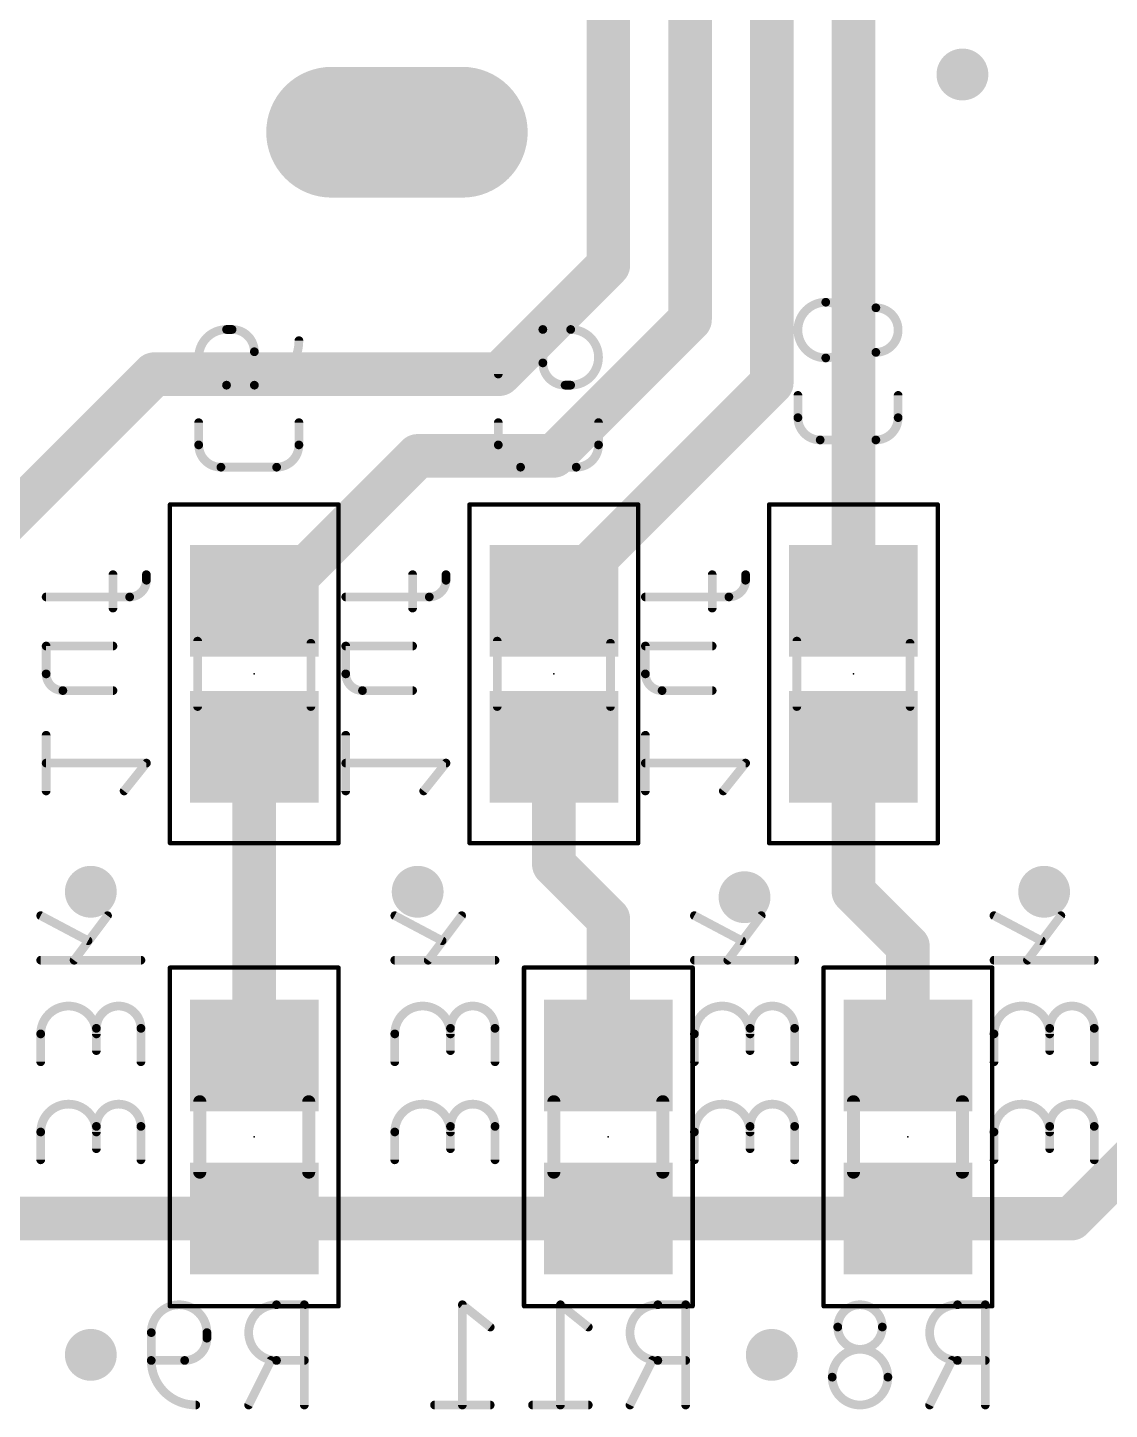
# Model space of a CAD drawing. Extents: x -1.81 to 1.71, y -2.71 to 1.61.
# Drawn here: x -0.329 to 0.167, y -1.675 to -1.041 of the extents above; entities that cross this region are included whole.
import ezdxf

# ---------------------------------------------------------------- set-up
doc = ezdxf.new("R2010")
doc.units = 0
for name, color, linetype in [('16', 175, 'CONTINUOUS'), ('17', 82, 'CONTINUOUS'), ('18', 82, 'CONTINUOUS'), ('22', 253, 'CONTINUOUS'), ('24', 7, 'CONTINUOUS'), ('26', 253, 'CONTINUOUS'), ('40', 175, 'CONTINUOUS'), ('52', 253, 'CONTINUOUS')]:
    doc.layers.add(name, color=color, linetype=linetype)

# ---------------------------------------------------------------- blocks, each defined once
blk = doc.blocks.new('RECT')
blk.add_solid([(-0.5, -0.5), (0.5, -0.5), (-0.5, 0.5), (0.5, 0.5)])
blk = doc.blocks.new('LONGP100')
at = {"const_width": 1}
blk.add_lwpolyline([(-0.5, 0), (0.5, 0)], dxfattribs=at)
at = {"const_width": 0.5}
for points in [[(-0.5, 0.25, 1), (-0.5, -0.25)], [(0.5, -0.25, 1), (0.5, 0.25)]]:
    blk.add_lwpolyline(points, format="xyb", dxfattribs=at)
blk = doc.blocks.new('ROUNDV')
at = {"const_width": 0.5}
blk.add_lwpolyline([(0, -0.25, 1), (0, 0.25, 1), (0, -0.25)], format="xyb", dxfattribs=at)

msp = doc.modelspace()

# ---------------------------------------------------------------- linework, layer by layer
at = {"layer": '16', "const_width": 0.02}
for points in [[(-0.0625, -0.4125), (-0.0625, -1.15)], [(-0.025, -0.425), (-0.025, -1.175)], [(0.0125, -0.4375), (0.0125, -1.204035)], [(0.05, -1.304035), (0.05, -0.45)], [(-0.0625, -1.15), (-0.1125, -1.2)], [(-0.025, -1.175), (-0.0875, -1.2375)], [(-0.270965, -1.2), (-0.375, -1.304035)], [(-0.1125, -1.2), (-0.270965, -1.2)], [(0.0125, -1.204035), (-0.0875, -1.304035)], [(-0.15, -1.2375), (-0.216535, -1.304035)], [(-0.0875, -1.2375), (-0.15, -1.2375)], [(-0.216535, -1.304035), (-0.225, -1.304035)], [(-0.225, -1.512598), (-0.225, -1.370965)], [(-0.0875, -1.370965), (-0.0875, -1.425)], [(0.05, -1.370965), (0.05, -1.4375)], [(-0.0875, -1.425), (-0.0625, -1.45)], [(0.05, -1.4375), (0.075, -1.4625)], [(-0.0625, -1.45), (-0.0625, -1.512598)], [(0.075, -1.4625), (0.075, -1.512598)], [(0.187402, -1.550098), (0.15, -1.5875)], [(-0.225, -1.587402), (-0.375, -1.587402)], [(-0.0625, -1.587402), (-0.225, -1.587402)], [(0.075, -1.587402), (-0.0625, -1.587402)], [(0.075098, -1.5875), (0.075, -1.587402)], [(0.15, -1.5875), (0.075098, -1.5875)]]:
    msp.add_lwpolyline(points, dxfattribs=at)
at = {"layer": '16', "const_width": 0.01}
for points in [[(-0.058964, -1.153536, 1), (-0.066036, -1.146464)], [(-0.0675, -1.15, 1), (-0.0575, -1.15)], [(-0.021464, -1.178536, 1), (-0.028536, -1.171464)], [(-0.03, -1.175, 1), (-0.02, -1.175)], [(-0.270965, -1.195, 1), (-0.270965, -1.205)], [(-0.267429, -1.203536, 1), (-0.2745, -1.196464)], [(-0.116036, -1.196464, 1), (-0.108964, -1.203536)], [(-0.1125, -1.205, 1), (-0.1125, -1.195)], [(0.016036, -1.207571, 1), (0.008964, -1.2005)], [(0.0075, -1.204035, 1), (0.0175, -1.204035)], [(-0.15, -1.2325, 1), (-0.15, -1.2425)], [(-0.146464, -1.241036, 1), (-0.153536, -1.233964)], [(-0.091036, -1.233964, 1), (-0.083964, -1.241036)], [(-0.0875, -1.2425, 1), (-0.0875, -1.2325)], [(-0.225, -1.299035, 1), (-0.225, -1.309035)], [(-0.220071, -1.3005, 1), (-0.213, -1.307571)], [(-0.216535, -1.309035, 1), (-0.216535, -1.299035)], [(-0.091036, -1.3005, 1), (-0.083964, -1.307571)], [(0.045, -1.304035, 1), (0.055, -1.304035)], [(-0.22, -1.370965, 1), (-0.23, -1.370965)], [(-0.0825, -1.370965, 1), (-0.0925, -1.370965)], [(0.055, -1.370965, 1), (0.045, -1.370965)], [(-0.083964, -1.421464, 1), (-0.091036, -1.428536)], [(-0.0925, -1.425, 1), (-0.0825, -1.425)], [(0.053536, -1.433964, 1), (0.046464, -1.441036)], [(0.045, -1.4375, 1), (0.055, -1.4375)], [(-0.0575, -1.45, 1), (-0.0675, -1.45)], [(-0.066036, -1.453536, 1), (-0.058964, -1.446464)], [(0.08, -1.4625, 1), (0.07, -1.4625)], [(0.071464, -1.466036, 1), (0.078536, -1.458964)], [(-0.23, -1.512598, 1), (-0.22, -1.512598)], [(-0.0675, -1.512598, 1), (-0.0575, -1.512598)], [(0.07, -1.512598, 1), (0.08, -1.512598)], [(-0.225, -1.582402, 1), (-0.225, -1.592402)], [(-0.225, -1.592402, 1), (-0.225, -1.582402)], [(-0.0625, -1.582402, 1), (-0.0625, -1.592402)], [(-0.0625, -1.592402, 1), (-0.0625, -1.582402)], [(0.078536, -1.583866, 1), (0.071464, -1.590937)], [(0.075098, -1.5825, 1), (0.075098, -1.5925)], [(0.075, -1.592402, 1), (0.075, -1.582402)], [(0.15, -1.5925, 1), (0.15, -1.5825)], [(0.071563, -1.591036, 1), (0.078634, -1.583964)], [(0.146464, -1.583964, 1), (0.153536, -1.591036)]]:
    msp.add_lwpolyline(points, format="xyb", dxfattribs=at)
at = {"layer": '22', "const_width": 0.004}
for points in [[(-0.289833, -1.307333), (-0.289833, -1.292)], [(-0.2745, -1.294556), (-0.2745, -1.292)], [(-0.152333, -1.307333), (-0.152333, -1.292)], [(-0.137, -1.294556), (-0.137, -1.292)], [(-0.014833, -1.307333), (-0.014833, -1.292)], [(0.0005, -1.294556), (0.0005, -1.292)], [(-0.3205, -1.302222), (-0.282167, -1.302222)], [(-0.183, -1.302222), (-0.144667, -1.302222)], [(-0.0455, -1.302222), (-0.007167, -1.302222)], [(-0.3205, -1.337522), (-0.3205, -1.324744)], [(-0.3205, -1.324744), (-0.289833, -1.324744)], [(-0.183, -1.337522), (-0.183, -1.324744)], [(-0.183, -1.324744), (-0.152333, -1.324744)], [(-0.0455, -1.337522), (-0.0455, -1.324744)], [(-0.0455, -1.324744), (-0.014833, -1.324744)], [(-0.289833, -1.345189), (-0.312833, -1.345189)], [(-0.152333, -1.345189), (-0.175333, -1.345189)], [(-0.014833, -1.345189), (-0.037833, -1.345189)], [(-0.3205, -1.391244), (-0.3205, -1.365689)], [(-0.183, -1.391244), (-0.183, -1.365689)], [(-0.0455, -1.391244), (-0.0455, -1.365689)], [(-0.2745, -1.378467), (-0.3205, -1.378467)], [(-0.284722, -1.391244), (-0.2745, -1.378467)], [(-0.137, -1.378467), (-0.183, -1.378467)], [(-0.147222, -1.391244), (-0.137, -1.378467)], [(0.0005, -1.378467), (-0.0455, -1.378467)], [(-0.009722, -1.391244), (0.0005, -1.378467)], [(-0.323, -1.448467), (-0.301278, -1.459967)], [(-0.292333, -1.448467), (-0.307667, -1.468911)], [(-0.1605, -1.448467), (-0.138778, -1.459967)], [(-0.129833, -1.448467), (-0.145167, -1.468911)], [(-0.023, -1.448467), (-0.001278, -1.459967)], [(0.007667, -1.448467), (-0.007667, -1.468911)], [(0.1145, -1.448467), (0.136222, -1.459967)], [(0.145167, -1.448467), (0.129833, -1.468911)], [(-0.323, -1.468911), (-0.277, -1.468911)], [(-0.1605, -1.468911), (-0.1145, -1.468911)], [(-0.023, -1.468911), (0.023, -1.468911)], [(0.1145, -1.468911), (0.1605, -1.468911)], [(-0.323, -1.5155), (-0.323, -1.502722)], [(-0.297445, -1.500167), (-0.297445, -1.510389)], [(-0.277, -1.5155), (-0.277, -1.500167)], [(-0.1605, -1.5155), (-0.1605, -1.502722)], [(-0.134945, -1.500167), (-0.134945, -1.510389)], [(-0.1145, -1.5155), (-0.1145, -1.500167)], [(-0.023, -1.5155), (-0.023, -1.502722)], [(0.002555, -1.500167), (0.002555, -1.510389)], [(0.023, -1.5155), (0.023, -1.500167)], [(0.1145, -1.5155), (0.1145, -1.502722)], [(0.140055, -1.500167), (0.140055, -1.510389)], [(0.1605, -1.5155), (0.1605, -1.500167)], [(-0.323, -1.5605), (-0.323, -1.547722)], [(-0.297445, -1.545167), (-0.297445, -1.555389)], [(-0.277, -1.5605), (-0.277, -1.545167)], [(-0.1605, -1.5605), (-0.1605, -1.547722)], [(-0.134945, -1.545167), (-0.134945, -1.555389)], [(-0.1145, -1.5605), (-0.1145, -1.545167)], [(-0.023, -1.5605), (-0.023, -1.547722)], [(0.002555, -1.545167), (0.002555, -1.555389)], [(0.023, -1.5605), (0.023, -1.545167)], [(0.1145, -1.5605), (0.1145, -1.547722)], [(0.140055, -1.545167), (0.140055, -1.555389)], [(0.1605, -1.5605), (0.1605, -1.545167)]]:
    msp.add_lwpolyline(points, dxfattribs=at)
at = {"layer": '22'}
for points, const_width in [([(-0.288833, -1.292, 1), (-0.290833, -1.292)], 0.002), ([(-0.282167, -1.302222, 0.414204), (-0.2745, -1.294556)], 0.004), ([(-0.2735, -1.292, 1), (-0.2755, -1.292)], 0.002), ([(-0.2735, -1.294556, 1), (-0.2755, -1.294556)], 0.002), ([(-0.151333, -1.292, 1), (-0.153333, -1.292)], 0.002), ([(-0.144667, -1.302222, 0.414204), (-0.137, -1.294556)], 0.004), ([(-0.136, -1.292, 1), (-0.138, -1.292)], 0.002), ([(-0.136, -1.294556, 1), (-0.138, -1.294556)], 0.002), ([(-0.013833, -1.292, 1), (-0.015833, -1.292)], 0.002), ([(-0.007167, -1.302222, 0.414204), (0.0005, -1.294556)], 0.004), ([(0.0015, -1.292, 1), (-0.0005, -1.292)], 0.002), ([(0.0015, -1.294556, 1), (-0.0005, -1.294556)], 0.002), ([(-0.2755, -1.294556, 1), (-0.2735, -1.294556)], 0.002), ([(-0.138, -1.294556, 1), (-0.136, -1.294556)], 0.002), ([(-0.0005, -1.294556, 1), (0.0015, -1.294556)], 0.002), ([(-0.3205, -1.301222, 1), (-0.3205, -1.303222)], 0.002), ([(-0.282167, -1.301222, 1), (-0.282167, -1.303222)], 0.002), ([(-0.282167, -1.303222, 1), (-0.282167, -1.301222)], 0.002), ([(-0.183, -1.301222, 1), (-0.183, -1.303222)], 0.002), ([(-0.144667, -1.301222, 1), (-0.144667, -1.303222)], 0.002), ([(-0.144667, -1.303222, 1), (-0.144667, -1.301222)], 0.002), ([(-0.0455, -1.301222, 1), (-0.0455, -1.303222)], 0.002), ([(-0.007167, -1.301222, 1), (-0.007167, -1.303222)], 0.002), ([(-0.007167, -1.303222, 1), (-0.007167, -1.301222)], 0.002), ([(-0.290833, -1.307333, 1), (-0.288833, -1.307333)], 0.002), ([(-0.153333, -1.307333, 1), (-0.151333, -1.307333)], 0.002), ([(-0.015833, -1.307333, 1), (-0.013833, -1.307333)], 0.002), ([(-0.3195, -1.324744, 1), (-0.3215, -1.324744)], 0.002), ([(-0.3205, -1.323744, 1), (-0.3205, -1.325744)], 0.002), ([(-0.289833, -1.325744, 1), (-0.289833, -1.323744)], 0.002), ([(-0.182, -1.324744, 1), (-0.184, -1.324744)], 0.002), ([(-0.183, -1.323744, 1), (-0.183, -1.325744)], 0.002), ([(-0.152333, -1.325744, 1), (-0.152333, -1.323744)], 0.002), ([(-0.0445, -1.324744, 1), (-0.0465, -1.324744)], 0.002), ([(-0.0455, -1.323744, 1), (-0.0455, -1.325744)], 0.002), ([(-0.014833, -1.325744, 1), (-0.014833, -1.323744)], 0.002), ([(-0.3205, -1.337522, 0.414214), (-0.312833, -1.345189)], 0.004), ([(-0.3195, -1.337522, 1), (-0.3215, -1.337522)], 0.002), ([(-0.3215, -1.337522, 1), (-0.3195, -1.337522)], 0.002), ([(-0.183, -1.337522, 0.414214), (-0.175333, -1.345189)], 0.004), ([(-0.182, -1.337522, 1), (-0.184, -1.337522)], 0.002), ([(-0.184, -1.337522, 1), (-0.182, -1.337522)], 0.002), ([(-0.0455, -1.337522, 0.414214), (-0.037833, -1.345189)], 0.004), ([(-0.0445, -1.337522, 1), (-0.0465, -1.337522)], 0.002), ([(-0.0465, -1.337522, 1), (-0.0445, -1.337522)], 0.002), ([(-0.312833, -1.344189, 1), (-0.312833, -1.346189)], 0.002), ([(-0.312833, -1.346189, 1), (-0.312833, -1.344189)], 0.002), ([(-0.289833, -1.346189, 1), (-0.289833, -1.344189)], 0.002), ([(-0.175333, -1.344189, 1), (-0.175333, -1.346189)], 0.002), ([(-0.175333, -1.346189, 1), (-0.175333, -1.344189)], 0.002), ([(-0.152333, -1.346189, 1), (-0.152333, -1.344189)], 0.002), ([(-0.037833, -1.344189, 1), (-0.037833, -1.346189)], 0.002), ([(-0.037833, -1.346189, 1), (-0.037833, -1.344189)], 0.002), ([(-0.014833, -1.346189, 1), (-0.014833, -1.344189)], 0.002), ([(-0.3195, -1.365689, 1), (-0.3215, -1.365689)], 0.002), ([(-0.182, -1.365689, 1), (-0.184, -1.365689)], 0.002), ([(-0.0445, -1.365689, 1), (-0.0465, -1.365689)], 0.002), ([(-0.3205, -1.377467, 1), (-0.3205, -1.379467)], 0.002), ([(-0.273719, -1.379091, 1), (-0.275281, -1.377842)], 0.002), ([(-0.2745, -1.379467, 1), (-0.2745, -1.377467)], 0.002), ([(-0.183, -1.377467, 1), (-0.183, -1.379467)], 0.002), ([(-0.136219, -1.379091, 1), (-0.137781, -1.377842)], 0.002), ([(-0.137, -1.379467, 1), (-0.137, -1.377467)], 0.002), ([(-0.0455, -1.377467, 1), (-0.0455, -1.379467)], 0.002), ([(0.001281, -1.379091, 1), (-0.000281, -1.377842)], 0.002), ([(0.0005, -1.379467, 1), (0.0005, -1.377467)], 0.002), ([(-0.3215, -1.391244, 1), (-0.3195, -1.391244)], 0.002), ([(-0.285503, -1.39062, 1), (-0.283941, -1.391869)], 0.002), ([(-0.184, -1.391244, 1), (-0.182, -1.391244)], 0.002), ([(-0.148003, -1.39062, 1), (-0.146441, -1.391869)], 0.002), ([(-0.0465, -1.391244, 1), (-0.0445, -1.391244)], 0.002), ([(-0.010503, -1.39062, 1), (-0.008941, -1.391869)], 0.002), ([(-0.322532, -1.447583, 1), (-0.323468, -1.449351)], 0.002), ([(-0.291533, -1.449067, 1), (-0.293133, -1.447867)], 0.002), ([(-0.160032, -1.447583, 1), (-0.160968, -1.449351)], 0.002), ([(-0.129033, -1.449067, 1), (-0.130633, -1.447867)], 0.002), ([(-0.022532, -1.447583, 1), (-0.023468, -1.449351)], 0.002), ([(0.008467, -1.449067, 1), (0.006867, -1.447867)], 0.002), ([(0.114968, -1.447583, 1), (0.114032, -1.449351)], 0.002), ([(0.145967, -1.449067, 1), (0.144367, -1.447867)], 0.002), ([(-0.301746, -1.460851, 1), (-0.30081, -1.459083)], 0.002), ([(-0.139246, -1.460851, 1), (-0.13831, -1.459083)], 0.002), ([(-0.001746, -1.460851, 1), (-0.00081, -1.459083)], 0.002), ([(0.135754, -1.460851, 1), (0.13669, -1.459083)], 0.002), ([(-0.323, -1.467911, 1), (-0.323, -1.469911)], 0.002), ([(-0.308467, -1.468311, 1), (-0.306867, -1.469511)], 0.002), ([(-0.277, -1.469911, 1), (-0.277, -1.467911)], 0.002), ([(-0.1605, -1.467911, 1), (-0.1605, -1.469911)], 0.002), ([(-0.145967, -1.468311, 1), (-0.144367, -1.469511)], 0.002), ([(-0.1145, -1.469911, 1), (-0.1145, -1.467911)], 0.002), ([(-0.023, -1.467911, 1), (-0.023, -1.469911)], 0.002), ([(-0.008467, -1.468311, 1), (-0.006867, -1.469511)], 0.002), ([(0.023, -1.469911, 1), (0.023, -1.467911)], 0.002), ([(0.1145, -1.467911, 1), (0.1145, -1.469911)], 0.002), ([(0.129033, -1.468311, 1), (0.130633, -1.469511)], 0.002), ([(0.1605, -1.469911, 1), (0.1605, -1.467911)], 0.002), ([(-0.297444, -1.502722, 1), (-0.323, -1.502722)], 0.004), ([(-0.277, -1.500167, 1), (-0.297444, -1.500167)], 0.004), ([(-0.134944, -1.502722, 1), (-0.1605, -1.502722)], 0.004), ([(-0.1145, -1.500167, 1), (-0.134944, -1.500167)], 0.004), ([(0.002556, -1.502722, 1), (-0.023, -1.502722)], 0.004), ([(0.023, -1.500167, 1), (0.002555, -1.500167)], 0.004), ([(0.140055, -1.502722, 1), (0.1145, -1.502722)], 0.004), ([(0.1605, -1.500167, 1), (0.140055, -1.500167)], 0.004), ([(-0.322, -1.502722, 1), (-0.324, -1.502722)], 0.002), ([(-0.324, -1.502722, 1), (-0.322, -1.502722)], 0.002), ([(-0.296445, -1.500167, 1), (-0.298445, -1.500167)], 0.002), ([(-0.298444, -1.500167, 1), (-0.296444, -1.500167)], 0.002), ([(-0.298444, -1.502722, 1), (-0.296444, -1.502722)], 0.002), ([(-0.276, -1.500167, 1), (-0.278, -1.500167)], 0.002), ([(-0.278, -1.500167, 1), (-0.276, -1.500167)], 0.002), ([(-0.1595, -1.502722, 1), (-0.1615, -1.502722)], 0.002), ([(-0.1615, -1.502722, 1), (-0.1595, -1.502722)], 0.002), ([(-0.133945, -1.500167, 1), (-0.135945, -1.500167)], 0.002), ([(-0.135944, -1.500167, 1), (-0.133944, -1.500167)], 0.002), ([(-0.135944, -1.502722, 1), (-0.133944, -1.502722)], 0.002), ([(-0.1135, -1.500167, 1), (-0.1155, -1.500167)], 0.002), ([(-0.1155, -1.500167, 1), (-0.1135, -1.500167)], 0.002), ([(-0.022, -1.502722, 1), (-0.024, -1.502722)], 0.002), ([(-0.024, -1.502722, 1), (-0.022, -1.502722)], 0.002), ([(0.003555, -1.500167, 1), (0.001555, -1.500167)], 0.002), ([(0.001555, -1.500167, 1), (0.003555, -1.500167)], 0.002), ([(0.001556, -1.502722, 1), (0.003556, -1.502722)], 0.002), ([(0.024, -1.500167, 1), (0.022, -1.500167)], 0.002), ([(0.022, -1.500167, 1), (0.024, -1.500167)], 0.002), ([(0.1155, -1.502722, 1), (0.1135, -1.502722)], 0.002), ([(0.1135, -1.502722, 1), (0.1155, -1.502722)], 0.002), ([(0.141055, -1.500167, 1), (0.139055, -1.500167)], 0.002), ([(0.139055, -1.500167, 1), (0.141055, -1.500167)], 0.002), ([(0.139055, -1.502722, 1), (0.141055, -1.502722)], 0.002), ([(0.1615, -1.500167, 1), (0.1595, -1.500167)], 0.002), ([(0.1595, -1.500167, 1), (0.1615, -1.500167)], 0.002), ([(-0.324, -1.5155, 1), (-0.322, -1.5155)], 0.002), ([(-0.298445, -1.510389, 1), (-0.296445, -1.510389)], 0.002), ([(-0.278, -1.5155, 1), (-0.276, -1.5155)], 0.002), ([(-0.1615, -1.5155, 1), (-0.1595, -1.5155)], 0.002), ([(-0.135945, -1.510389, 1), (-0.133945, -1.510389)], 0.002), ([(-0.1155, -1.5155, 1), (-0.1135, -1.5155)], 0.002), ([(-0.024, -1.5155, 1), (-0.022, -1.5155)], 0.002), ([(0.001555, -1.510389, 1), (0.003555, -1.510389)], 0.002), ([(0.022, -1.5155, 1), (0.024, -1.5155)], 0.002), ([(0.1135, -1.5155, 1), (0.1155, -1.5155)], 0.002), ([(0.139055, -1.510389, 1), (0.141055, -1.510389)], 0.002), ([(0.1595, -1.5155, 1), (0.1615, -1.5155)], 0.002), ([(-0.297444, -1.547722, 1), (-0.323, -1.547722)], 0.004), ([(-0.277, -1.545167, 1), (-0.297444, -1.545167)], 0.004), ([(-0.134944, -1.547722, 1), (-0.1605, -1.547722)], 0.004), ([(-0.1145, -1.545167, 1), (-0.134944, -1.545167)], 0.004), ([(0.002556, -1.547722, 1), (-0.023, -1.547722)], 0.004), ([(0.023, -1.545167, 1), (0.002555, -1.545167)], 0.004), ([(0.140055, -1.547722, 1), (0.1145, -1.547722)], 0.004), ([(0.1605, -1.545167, 1), (0.140055, -1.545167)], 0.004), ([(-0.322, -1.547722, 1), (-0.324, -1.547722)], 0.002), ([(-0.324, -1.547722, 1), (-0.322, -1.547722)], 0.002), ([(-0.296445, -1.545167, 1), (-0.298445, -1.545167)], 0.002), ([(-0.298444, -1.545167, 1), (-0.296444, -1.545167)], 0.002), ([(-0.298444, -1.547722, 1), (-0.296444, -1.547722)], 0.002), ([(-0.276, -1.545167, 1), (-0.278, -1.545167)], 0.002), ([(-0.278, -1.545167, 1), (-0.276, -1.545167)], 0.002), ([(-0.1595, -1.547722, 1), (-0.1615, -1.547722)], 0.002), ([(-0.1615, -1.547722, 1), (-0.1595, -1.547722)], 0.002), ([(-0.133945, -1.545167, 1), (-0.135945, -1.545167)], 0.002), ([(-0.135944, -1.545167, 1), (-0.133944, -1.545167)], 0.002), ([(-0.135944, -1.547722, 1), (-0.133944, -1.547722)], 0.002), ([(-0.1135, -1.545167, 1), (-0.1155, -1.545167)], 0.002), ([(-0.1155, -1.545167, 1), (-0.1135, -1.545167)], 0.002), ([(-0.022, -1.547722, 1), (-0.024, -1.547722)], 0.002), ([(-0.024, -1.547722, 1), (-0.022, -1.547722)], 0.002), ([(0.003555, -1.545167, 1), (0.001555, -1.545167)], 0.002), ([(0.001555, -1.545167, 1), (0.003555, -1.545167)], 0.002), ([(0.001556, -1.547722, 1), (0.003556, -1.547722)], 0.002), ([(0.024, -1.545167, 1), (0.022, -1.545167)], 0.002), ([(0.022, -1.545167, 1), (0.024, -1.545167)], 0.002), ([(0.1155, -1.547722, 1), (0.1135, -1.547722)], 0.002), ([(0.1135, -1.547722, 1), (0.1155, -1.547722)], 0.002), ([(0.141055, -1.545167, 1), (0.139055, -1.545167)], 0.002), ([(0.139055, -1.545167, 1), (0.141055, -1.545167)], 0.002), ([(0.139055, -1.547722, 1), (0.141055, -1.547722)], 0.002), ([(0.1615, -1.545167, 1), (0.1595, -1.545167)], 0.002), ([(0.1595, -1.545167, 1), (0.1615, -1.545167)], 0.002), ([(-0.324, -1.5605, 1), (-0.322, -1.5605)], 0.002), ([(-0.298445, -1.555389, 1), (-0.296445, -1.555389)], 0.002), ([(-0.278, -1.5605, 1), (-0.276, -1.5605)], 0.002), ([(-0.1615, -1.5605, 1), (-0.1595, -1.5605)], 0.002), ([(-0.135945, -1.555389, 1), (-0.133945, -1.555389)], 0.002), ([(-0.1155, -1.5605, 1), (-0.1135, -1.5605)], 0.002), ([(-0.024, -1.5605, 1), (-0.022, -1.5605)], 0.002), ([(0.001555, -1.555389, 1), (0.003555, -1.555389)], 0.002), ([(0.022, -1.5605, 1), (0.024, -1.5605)], 0.002), ([(0.1135, -1.5605, 1), (0.1155, -1.5605)], 0.002), ([(0.139055, -1.555389, 1), (0.141055, -1.555389)], 0.002), ([(0.1595, -1.5605, 1), (0.1615, -1.5605)], 0.002)]:
    msp.add_lwpolyline(points, format="xyb", dxfattribs=dict(at, const_width=const_width))
at = {"layer": '24'}
for p in [(-0.225, -1.3375), (-0.0875, -1.3375), (0.05, -1.3375), (-0.225, -1.55), (-0.0625, -1.55), (0.075, -1.55)]:
    msp.add_point(p, dxfattribs=at)
at = {"layer": '26'}
for points, const_width in [([(0.037278, -1.167, 1), (0.037278, -1.192555)], 0.004), ([(0.037278, -1.192555, 1), (0.037278, -1.167)], 0.004), ([(0.037278, -1.166, 1), (0.037278, -1.168)], 0.002), ([(0.037278, -1.168, 1), (0.037278, -1.166)], 0.002), ([(0.060278, -1.169555, 1), (0.060278, -1.19)], 0.004), ([(0.060278, -1.19, 1), (0.060278, -1.169555)], 0.004), ([(0.060278, -1.168555, 1), (0.060278, -1.170555)], 0.002), ([(0.060278, -1.170555, 1), (0.060278, -1.168555)], 0.002), ([(-0.237722, -1.1795, 1), (-0.237722, -1.205055)], 0.004), ([(-0.237722, -1.1785, 1), (-0.237722, -1.1805)], 0.002), ([(-0.237722, -1.1805, 1), (-0.237722, -1.1785)], 0.002), ([(-0.224945, -1.189722, 0.414214), (-0.235167, -1.1795)], 0.004), ([(-0.235167, -1.1785, 1), (-0.235167, -1.1805)], 0.002), ([(-0.235167, -1.1805, 1), (-0.235167, -1.1785)], 0.002), ([(-0.092556, -1.1795, 0.414214), (-0.113, -1.199944)], 0.004), ([(-0.091556, -1.1795, 1), (-0.093556, -1.1795)], 0.002), ([(-0.092556, -1.1785, 1), (-0.092556, -1.1805)], 0.002), ([(-0.092556, -1.1805, 1), (-0.092556, -1.1785)], 0.002), ([(-0.079778, -1.205055, 1), (-0.079778, -1.1795)], 0.004), ([(-0.079778, -1.1785, 1), (-0.079778, -1.1805)], 0.002), ([(-0.079778, -1.1805, 1), (-0.079778, -1.1785)], 0.002), ([(-0.224945, -1.205055, 0.41421), (-0.2045, -1.184611)], 0.004), ([(-0.2035, -1.184611, 1), (-0.2055, -1.184611)], 0.002), ([(-0.223945, -1.189722, 1), (-0.225945, -1.189722)], 0.002), ([(-0.225945, -1.189722, 1), (-0.223945, -1.189722)], 0.002), ([(0.037278, -1.191555, 1), (0.037278, -1.193555)], 0.002), ([(0.037278, -1.193555, 1), (0.037278, -1.191555)], 0.002), ([(0.060278, -1.189, 1), (0.060278, -1.191)], 0.002), ([(0.060278, -1.191, 1), (0.060278, -1.189)], 0.002), ([(-0.092556, -1.194833, 0.414214), (-0.082333, -1.205055)], 0.004), ([(-0.091556, -1.194833, 1), (-0.093556, -1.194833)], 0.002), ([(-0.093556, -1.194833, 1), (-0.091556, -1.194833)], 0.002), ([(-0.237722, -1.204055, 1), (-0.237722, -1.206055)], 0.002), ([(-0.237722, -1.206055, 1), (-0.237722, -1.204055)], 0.002), ([(-0.224945, -1.204055, 1), (-0.224945, -1.206055)], 0.002), ([(-0.225945, -1.205055, 1), (-0.223945, -1.205055)], 0.002), ([(-0.224945, -1.206055, 1), (-0.224945, -1.204055)], 0.002), ([(-0.114, -1.199944, 1), (-0.112, -1.199944)], 0.002), ([(-0.082333, -1.204055, 1), (-0.082333, -1.206055)], 0.002), ([(-0.082333, -1.206055, 1), (-0.082333, -1.204055)], 0.002), ([(-0.079778, -1.204055, 1), (-0.079778, -1.206055)], 0.002), ([(-0.079778, -1.206055, 1), (-0.079778, -1.204055)], 0.002), ([(0.0255, -1.209742, 1), (0.0235, -1.209742)], 0.002), ([(0.0715, -1.209742, 1), (0.0695, -1.209742)], 0.002), ([(-0.2495, -1.222242, 1), (-0.2515, -1.222242)], 0.002), ([(-0.2035, -1.222242, 1), (-0.2055, -1.222242)], 0.002), ([(-0.112, -1.222242, 1), (-0.114, -1.222242)], 0.002), ([(-0.066, -1.222242, 1), (-0.068, -1.222242)], 0.002), ([(0.0245, -1.219964, 0.414214), (0.034722, -1.230186)], 0.004), ([(0.0255, -1.219964, 1), (0.0235, -1.219964)], 0.002), ([(0.0235, -1.219964, 1), (0.0255, -1.219964)], 0.002), ([(0.060278, -1.230186, 0.41421), (0.0705, -1.219964)], 0.004), ([(0.0715, -1.219964, 1), (0.0695, -1.219964)], 0.002), ([(0.0695, -1.219964, 1), (0.0715, -1.219964)], 0.002), ([(0.034722, -1.229186, 1), (0.034722, -1.231186)], 0.002), ([(0.034722, -1.231186, 1), (0.034722, -1.229186)], 0.002), ([(0.060278, -1.229186, 1), (0.060278, -1.231186)], 0.002), ([(0.060278, -1.231186, 1), (0.060278, -1.229186)], 0.002), ([(-0.2505, -1.232464, 0.414214), (-0.240278, -1.242686)], 0.004), ([(-0.2495, -1.232464, 1), (-0.2515, -1.232464)], 0.002), ([(-0.2515, -1.232464, 1), (-0.2495, -1.232464)], 0.002), ([(-0.214722, -1.242686, 0.414207), (-0.2045, -1.232464)], 0.004), ([(-0.2035, -1.232464, 1), (-0.2055, -1.232464)], 0.002), ([(-0.2055, -1.232464, 1), (-0.2035, -1.232464)], 0.002), ([(-0.113, -1.232464, 0.414214), (-0.102778, -1.242686)], 0.004), ([(-0.112, -1.232464, 1), (-0.114, -1.232464)], 0.002), ([(-0.114, -1.232464, 1), (-0.112, -1.232464)], 0.002), ([(-0.077222, -1.242686, 0.414207), (-0.067, -1.232464)], 0.004), ([(-0.066, -1.232464, 1), (-0.068, -1.232464)], 0.002), ([(-0.068, -1.232464, 1), (-0.066, -1.232464)], 0.002), ([(-0.240278, -1.241686, 1), (-0.240278, -1.243686)], 0.002), ([(-0.240278, -1.243686, 1), (-0.240278, -1.241686)], 0.002), ([(-0.214722, -1.241686, 1), (-0.214722, -1.243686)], 0.002), ([(-0.214722, -1.243686, 1), (-0.214722, -1.241686)], 0.002), ([(-0.102778, -1.241686, 1), (-0.102778, -1.243686)], 0.002), ([(-0.102778, -1.243686, 1), (-0.102778, -1.241686)], 0.002), ([(-0.077222, -1.241686, 1), (-0.077222, -1.243686)], 0.002), ([(-0.077222, -1.243686, 1), (-0.077222, -1.241686)], 0.002), ([(-0.24671, -1.639778, 1), (-0.272265, -1.639778)], 0.004), ([(-0.214778, -1.627, 1), (-0.214778, -1.652556)], 0.004), ([(-0.214778, -1.626, 1), (-0.214778, -1.628)], 0.002), ([(-0.214778, -1.628, 1), (-0.214778, -1.626)], 0.002), ([(-0.201, -1.627, 1), (-0.203, -1.627)], 0.002), ([(-0.202, -1.628, 1), (-0.202, -1.626)], 0.002), ([(-0.128488, -1.627, 1), (-0.130488, -1.627)], 0.002), ([(-0.128863, -1.626219, 1), (-0.130112, -1.627781)], 0.002), ([(-0.083488, -1.627, 1), (-0.085488, -1.627)], 0.002), ([(-0.083863, -1.626219, 1), (-0.085112, -1.627781)], 0.002), ([(-0.039778, -1.627, 1), (-0.039778, -1.652556)], 0.004), ([(-0.039778, -1.626, 1), (-0.039778, -1.628)], 0.002), ([(-0.039778, -1.628, 1), (-0.039778, -1.626)], 0.002), ([(-0.026, -1.627, 1), (-0.028, -1.627)], 0.002), ([(-0.027, -1.628, 1), (-0.027, -1.626)], 0.002), ([(0.063234, -1.637222, 1), (0.04279, -1.637222)], 0.004), ([(0.097722, -1.627, 1), (0.097722, -1.652556)], 0.004), ([(0.097722, -1.626, 1), (0.097722, -1.628)], 0.002), ([(0.097722, -1.628, 1), (0.097722, -1.626)], 0.002), ([(0.1115, -1.627, 1), (0.1095, -1.627)], 0.002), ([(0.1105, -1.628, 1), (0.1105, -1.626)], 0.002), ([(-0.117335, -1.638003, 1), (-0.116085, -1.636441)], 0.002), ([(-0.072335, -1.638003, 1), (-0.071085, -1.636441)], 0.002), ([(0.04279, -1.637222, 1), (0.063234, -1.637222)], 0.004), ([(0.04379, -1.637222, 1), (0.04179, -1.637222)], 0.002), ([(0.064234, -1.637222, 1), (0.062234, -1.637222)], 0.002), ([(-0.271266, -1.639778, 1), (-0.273266, -1.639778)], 0.002), ([(-0.273265, -1.639778, 1), (-0.271265, -1.639778)], 0.002), ([(-0.256932, -1.652556, 0.414214), (-0.24671, -1.642333)], 0.004), ([(-0.24571, -1.639778, 1), (-0.24771, -1.639778)], 0.002), ([(-0.24771, -1.639778, 1), (-0.24571, -1.639778)], 0.002), ([(-0.24571, -1.642333, 1), (-0.24771, -1.642333)], 0.002), ([(-0.24771, -1.642333, 1), (-0.24571, -1.642333)], 0.002), ([(0.04179, -1.637222, 1), (0.04379, -1.637222)], 0.002), ([(0.062234, -1.637222, 1), (0.064234, -1.637222)], 0.002), ([(0.06579, -1.660222, 1), (0.040234, -1.660222)], 0.004), ([(-0.272266, -1.651556, 1), (-0.272266, -1.653556)], 0.002), ([(-0.272266, -1.652556, 0.414214), (-0.251821, -1.673)], 0.004), ([(-0.271266, -1.652556, 1), (-0.273266, -1.652556)], 0.002), ([(-0.273266, -1.652556, 1), (-0.271266, -1.652556)], 0.002), ([(-0.256932, -1.651556, 1), (-0.256932, -1.653556)], 0.002), ([(-0.256932, -1.653556, 1), (-0.256932, -1.651556)], 0.002), ([(-0.216439, -1.653003, 1), (-0.218228, -1.652108)], 0.002), ([(-0.214778, -1.651556, 1), (-0.214778, -1.653556)], 0.002), ([(-0.214778, -1.653556, 1), (-0.214778, -1.651556)], 0.002), ([(-0.202, -1.653556, 1), (-0.202, -1.651556)], 0.002), ([(-0.041439, -1.653003, 1), (-0.043228, -1.652108)], 0.002), ([(-0.039778, -1.651556, 1), (-0.039778, -1.653556)], 0.002), ([(-0.039778, -1.653556, 1), (-0.039778, -1.651556)], 0.002), ([(-0.027, -1.653556, 1), (-0.027, -1.651556)], 0.002), ([(0.096061, -1.653003, 1), (0.094272, -1.652108)], 0.002), ([(0.097722, -1.651556, 1), (0.097722, -1.653556)], 0.002), ([(0.097722, -1.653556, 1), (0.097722, -1.651556)], 0.002), ([(0.1105, -1.653556, 1), (0.1105, -1.651556)], 0.002), ([(0.040234, -1.660222, 1), (0.06579, -1.660222)], 0.004), ([(0.041234, -1.660222, 1), (0.039234, -1.660222)], 0.002), ([(0.039234, -1.660222, 1), (0.041234, -1.660222)], 0.002), ([(0.06679, -1.660222, 1), (0.06479, -1.660222)], 0.002), ([(0.06479, -1.660222, 1), (0.06679, -1.660222)], 0.002), ([(-0.251821, -1.674, 1), (-0.251821, -1.672)], 0.002), ([(-0.22845, -1.672553, 1), (-0.226661, -1.673447)], 0.002), ([(-0.203, -1.673, 1), (-0.201, -1.673)], 0.002), ([(-0.142265, -1.672, 1), (-0.142265, -1.674)], 0.002), ([(-0.130488, -1.673, 1), (-0.128488, -1.673)], 0.002), ([(-0.11671, -1.674, 1), (-0.11671, -1.672)], 0.002), ([(-0.097266, -1.672, 1), (-0.097266, -1.674)], 0.002), ([(-0.085488, -1.673, 1), (-0.083488, -1.673)], 0.002), ([(-0.07171, -1.674, 1), (-0.07171, -1.672)], 0.002), ([(-0.05345, -1.672553, 1), (-0.051661, -1.673447)], 0.002), ([(-0.028, -1.673, 1), (-0.026, -1.673)], 0.002), ([(0.08405, -1.672553, 1), (0.085839, -1.673447)], 0.002), ([(0.1095, -1.673, 1), (0.1115, -1.673)], 0.002)]:
    msp.add_lwpolyline(points, format="xyb", dxfattribs=dict(at, const_width=const_width))
at = {"layer": '26', "const_width": 0.004}
for points in [[(-0.235167, -1.1795), (-0.237722, -1.1795)], [(-0.092556, -1.1795), (-0.092556, -1.194833)], [(-0.079778, -1.1795), (-0.092556, -1.1795)], [(-0.224945, -1.205055), (-0.224945, -1.189722)], [(-0.237722, -1.205055), (-0.224945, -1.205055)], [(-0.082333, -1.205055), (-0.079778, -1.205055)], [(0.0245, -1.209742), (0.0245, -1.219964)], [(0.0705, -1.219964), (0.0705, -1.209742)], [(-0.2505, -1.222242), (-0.2505, -1.232464)], [(-0.2045, -1.232464), (-0.2045, -1.222242)], [(-0.113, -1.222242), (-0.113, -1.232464)], [(-0.067, -1.232464), (-0.067, -1.222242)], [(0.034722, -1.230186), (0.060278, -1.230186)], [(-0.240278, -1.242686), (-0.214722, -1.242686)], [(-0.102778, -1.242686), (-0.077222, -1.242686)], [(-0.202, -1.627), (-0.214778, -1.627)], [(-0.202, -1.673), (-0.202, -1.627)], [(-0.11671, -1.637222), (-0.129488, -1.627)], [(-0.129488, -1.627), (-0.129488, -1.673)], [(-0.07171, -1.637222), (-0.084488, -1.627)], [(-0.084488, -1.627), (-0.084488, -1.673)], [(-0.027, -1.627), (-0.039778, -1.627)], [(-0.027, -1.673), (-0.027, -1.627)], [(0.1105, -1.627), (0.097722, -1.627)], [(0.1105, -1.673), (0.1105, -1.627)], [(-0.272266, -1.639778), (-0.272266, -1.652556)], [(-0.24671, -1.642333), (-0.24671, -1.639778)], [(-0.272266, -1.652556), (-0.256932, -1.652556)], [(-0.227555, -1.673), (-0.217333, -1.652556)], [(-0.214778, -1.652556), (-0.202, -1.652556)], [(-0.052555, -1.673), (-0.042333, -1.652556)], [(-0.039778, -1.652556), (-0.027, -1.652556)], [(0.084945, -1.673), (0.095167, -1.652556)], [(0.097722, -1.652556), (0.1105, -1.652556)], [(-0.11671, -1.673), (-0.142265, -1.673)], [(-0.07171, -1.673), (-0.097266, -1.673)]]:
    msp.add_lwpolyline(points, dxfattribs=at)
at = {"layer": '40', "const_width": 0.002}
for points in [[(-0.263701, -1.259823), (-0.263701, -1.415177)], [(-0.186299, -1.259823), (-0.263701, -1.259823)], [(-0.186299, -1.415177), (-0.186299, -1.259823)], [(-0.126201, -1.259823), (-0.126201, -1.415177)], [(-0.048799, -1.259823), (-0.126201, -1.259823)], [(-0.048799, -1.415177), (-0.048799, -1.259823)], [(0.011299, -1.259823), (0.011299, -1.415177)], [(0.088701, -1.259823), (0.011299, -1.259823)], [(0.088701, -1.415177), (0.088701, -1.259823)], [(-0.263701, -1.415177), (-0.186299, -1.415177)], [(-0.126201, -1.415177), (-0.048799, -1.415177)], [(0.011299, -1.415177), (0.088701, -1.415177)], [(-0.186299, -1.472323), (-0.263701, -1.472323)], [(-0.263701, -1.472323), (-0.263701, -1.627677)], [(-0.186299, -1.627677), (-0.186299, -1.472323)], [(-0.023799, -1.472323), (-0.101201, -1.472323)], [(-0.101201, -1.472323), (-0.101201, -1.627677)], [(-0.023799, -1.627677), (-0.023799, -1.472323)], [(0.113701, -1.472323), (0.036299, -1.472323)], [(0.036299, -1.472323), (0.036299, -1.627677)], [(0.113701, -1.627677), (0.113701, -1.472323)], [(-0.263701, -1.627677), (-0.186299, -1.627677)], [(-0.101201, -1.627677), (-0.023799, -1.627677)], [(0.036299, -1.627677), (0.113701, -1.627677)]]:
    msp.add_lwpolyline(points, dxfattribs=at)
at = {"layer": '40', "const_width": 0.001}
for points in [[(-0.263201, -1.259823, 1), (-0.264201, -1.259823)], [(-0.263701, -1.259323, 1), (-0.263701, -1.260323)], [(-0.185799, -1.259823, 1), (-0.186799, -1.259823)], [(-0.186299, -1.260323, 1), (-0.186299, -1.259323)], [(-0.125701, -1.259823, 1), (-0.126701, -1.259823)], [(-0.126201, -1.259323, 1), (-0.126201, -1.260323)], [(-0.048299, -1.259823, 1), (-0.049299, -1.259823)], [(-0.048799, -1.260323, 1), (-0.048799, -1.259323)], [(0.011799, -1.259823, 1), (0.010799, -1.259823)], [(0.011299, -1.259323, 1), (0.011299, -1.260323)], [(0.089201, -1.259823, 1), (0.088201, -1.259823)], [(0.088701, -1.260323, 1), (0.088701, -1.259323)], [(-0.263701, -1.414677, 1), (-0.263701, -1.415677)], [(-0.264201, -1.415177, 1), (-0.263201, -1.415177)], [(-0.186799, -1.415177, 1), (-0.185799, -1.415177)], [(-0.186299, -1.415677, 1), (-0.186299, -1.414677)], [(-0.126201, -1.414677, 1), (-0.126201, -1.415677)], [(-0.126701, -1.415177, 1), (-0.125701, -1.415177)], [(-0.049299, -1.415177, 1), (-0.048299, -1.415177)], [(-0.048799, -1.415677, 1), (-0.048799, -1.414677)], [(0.011299, -1.414677, 1), (0.011299, -1.415677)], [(0.010799, -1.415177, 1), (0.011799, -1.415177)], [(0.088201, -1.415177, 1), (0.089201, -1.415177)], [(0.088701, -1.415677, 1), (0.088701, -1.414677)], [(-0.263701, -1.471823, 1), (-0.263701, -1.472823)], [(-0.263201, -1.472323, 1), (-0.264201, -1.472323)], [(-0.185799, -1.472323, 1), (-0.186799, -1.472323)], [(-0.186299, -1.472823, 1), (-0.186299, -1.471823)], [(-0.101201, -1.471823, 1), (-0.101201, -1.472823)], [(-0.100701, -1.472323, 1), (-0.101701, -1.472323)], [(-0.023299, -1.472323, 1), (-0.024299, -1.472323)], [(-0.023799, -1.472823, 1), (-0.023799, -1.471823)], [(0.036299, -1.471823, 1), (0.036299, -1.472823)], [(0.036799, -1.472323, 1), (0.035799, -1.472323)], [(0.114201, -1.472323, 1), (0.113201, -1.472323)], [(0.113701, -1.472823, 1), (0.113701, -1.471823)], [(-0.263701, -1.627177, 1), (-0.263701, -1.628177)], [(-0.264201, -1.627677, 1), (-0.263201, -1.627677)], [(-0.186799, -1.627677, 1), (-0.185799, -1.627677)], [(-0.186299, -1.628177, 1), (-0.186299, -1.627177)], [(-0.101201, -1.627177, 1), (-0.101201, -1.628177)], [(-0.101701, -1.627677, 1), (-0.100701, -1.627677)], [(-0.024299, -1.627677, 1), (-0.023299, -1.627677)], [(-0.023799, -1.628177, 1), (-0.023799, -1.627177)], [(0.036299, -1.627177, 1), (0.036299, -1.628177)], [(0.035799, -1.627677, 1), (0.036799, -1.627677)], [(0.113201, -1.627677, 1), (0.114201, -1.627677)], [(0.113701, -1.628177, 1), (0.113701, -1.627177)]]:
    msp.add_lwpolyline(points, format="xyb", dxfattribs=at)
at = {"layer": '52'}
for points, const_width in [([(-0.250984, -1.3225), (-0.250984, -1.3525)], 0.004), ([(-0.199016, -1.323484), (-0.199016, -1.3525)], 0.004), ([(-0.113484, -1.3225), (-0.113484, -1.3525)], 0.004), ([(-0.061516, -1.323484), (-0.061516, -1.3525)], 0.004), ([(0.024016, -1.3225), (0.024016, -1.3525)], 0.004), ([(0.075984, -1.323484), (0.075984, -1.3525)], 0.004), ([(-0.25, -1.566142), (-0.25, -1.533858)], 0.006), ([(-0.2, -1.566142), (-0.2, -1.533858)], 0.006), ([(-0.0875, -1.566142), (-0.0875, -1.533858)], 0.006), ([(-0.0375, -1.566142), (-0.0375, -1.533858)], 0.006), ([(0.05, -1.566142), (0.05, -1.533858)], 0.006), ([(0.1, -1.566142), (0.1, -1.533858)], 0.006)]:
    msp.add_lwpolyline(points, dxfattribs=dict(at, const_width=const_width))
for points, const_width in [([(-0.249984, -1.3225, 1), (-0.251984, -1.3225)], 0.002), ([(-0.198016, -1.323484, 1), (-0.200016, -1.323484)], 0.002), ([(-0.112484, -1.3225, 1), (-0.114484, -1.3225)], 0.002), ([(-0.060516, -1.323484, 1), (-0.062516, -1.323484)], 0.002), ([(0.025016, -1.3225, 1), (0.023016, -1.3225)], 0.002), ([(0.076984, -1.323484, 1), (0.074984, -1.323484)], 0.002), ([(-0.251984, -1.3525, 1), (-0.249984, -1.3525)], 0.002), ([(-0.200016, -1.3525, 1), (-0.198016, -1.3525)], 0.002), ([(-0.114484, -1.3525, 1), (-0.112484, -1.3525)], 0.002), ([(-0.062516, -1.3525, 1), (-0.060516, -1.3525)], 0.002), ([(0.023016, -1.3525, 1), (0.025016, -1.3525)], 0.002), ([(0.074984, -1.3525, 1), (0.076984, -1.3525)], 0.002), ([(-0.2485, -1.533858, 1), (-0.2515, -1.533858)], 0.003), ([(-0.1985, -1.533858, 1), (-0.2015, -1.533858)], 0.003), ([(-0.086, -1.533858, 1), (-0.089, -1.533858)], 0.003), ([(-0.036, -1.533858, 1), (-0.039, -1.533858)], 0.003), ([(0.0515, -1.533858, 1), (0.0485, -1.533858)], 0.003), ([(0.1015, -1.533858, 1), (0.0985, -1.533858)], 0.003), ([(-0.2515, -1.566142, 1), (-0.2485, -1.566142)], 0.003), ([(-0.2015, -1.566142, 1), (-0.1985, -1.566142)], 0.003), ([(-0.089, -1.566142, 1), (-0.086, -1.566142)], 0.003), ([(-0.039, -1.566142, 1), (-0.036, -1.566142)], 0.003), ([(0.0485, -1.566142, 1), (0.0515, -1.566142)], 0.003), ([(0.0985, -1.566142, 1), (0.1015, -1.566142)], 0.003)]:
    msp.add_lwpolyline(points, format="xyb", dxfattribs=dict(at, const_width=const_width))

# ---------------------------------------------------------------- block references
at = {"layer": '16', "xscale": 0.051181, "yscale": 0.059055}
for p, rotation in [((-0.225, -1.304035), 270), ((-0.0875, -1.304035), 270), ((0.05, -1.304035), 270), ((-0.225, -1.370965), 270), ((-0.0875, -1.370965), 270), ((0.05, -1.370965), 270), ((-0.225, -1.512598), 90), ((-0.0625, -1.512598), 90), ((0.075, -1.512598), 90), ((-0.225, -1.587402), 90), ((-0.0625, -1.587402), 90), ((0.075, -1.587402), 90)]:
    msp.add_blockref('RECT', p, dxfattribs=dict(at, rotation=rotation))
at = {"layer": '17', "xscale": 0.06, "yscale": 0.06, "rotation": 180}
msp.add_blockref('LONGP100', (-0.1595, -1.089), dxfattribs=at)
at = {"layer": '18', "xscale": 0.02378, "yscale": 0.02378}
for p in [(0.1, -1.0625), (-0.3, -1.4375), (-0.15, -1.4375), (0.1375, -1.4375), (0, -1.44), (-0.3, -1.65), (0.0125, -1.65)]:
    msp.add_blockref('ROUNDV', p, dxfattribs=at)
at = {"layer": '52'}
for p, xscale, yscale, rotation in [((-0.225045, -1.309266), 0.029531, 0.057091, 270), ((-0.087545, -1.309266), 0.029531, 0.057091, 270), ((0.049955, -1.309266), 0.029531, 0.057091, 270), ((-0.225045, -1.366266), 0.029531, 0.057091, 270), ((-0.087545, -1.366266), 0.029531, 0.057091, 270), ((0.049955, -1.366266), 0.029531, 0.057091, 270), ((-0.224941, -1.521205), 0.025591, 0.055118, 90), ((-0.062441, -1.521205), 0.025591, 0.055118, 90), ((0.075059, -1.521205), 0.025591, 0.055118, 90), ((-0.224941, -1.579205), 0.025591, 0.055118, 90), ((-0.062441, -1.579205), 0.025591, 0.055118, 90), ((0.075059, -1.579205), 0.025591, 0.055118, 90)]:
    msp.add_blockref('RECT', p, dxfattribs=dict(at, xscale=xscale, yscale=yscale, rotation=rotation))

doc.saveas('drawing.dxf')
